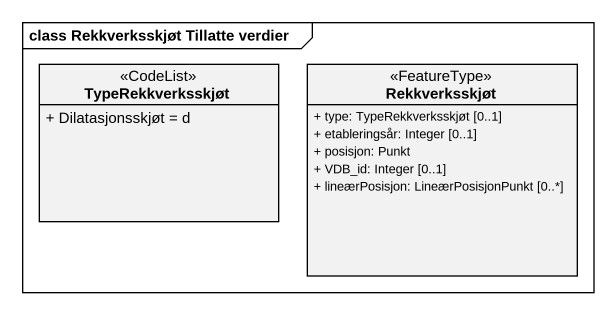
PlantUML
@startuml
mainframe class Rekkverksskjøt Tillatte verdier
hide circle
hide empty members
skinparam classAttributeIconSize 0
class TypeRekkverksskjøt <<CodeList>> {
  + Dilatasjonsskjøt = d
}
class Rekkverksskjøt <<FeatureType>> {
  + type: TypeRekkverksskjøt [0..1]
  + etableringsår: Integer [0..1]
  + posisjon: Punkt
  + VDB_id: Integer [0..1]
  + lineærPosisjon: LineærPosisjonPunkt [0..*]
}
@enduml
